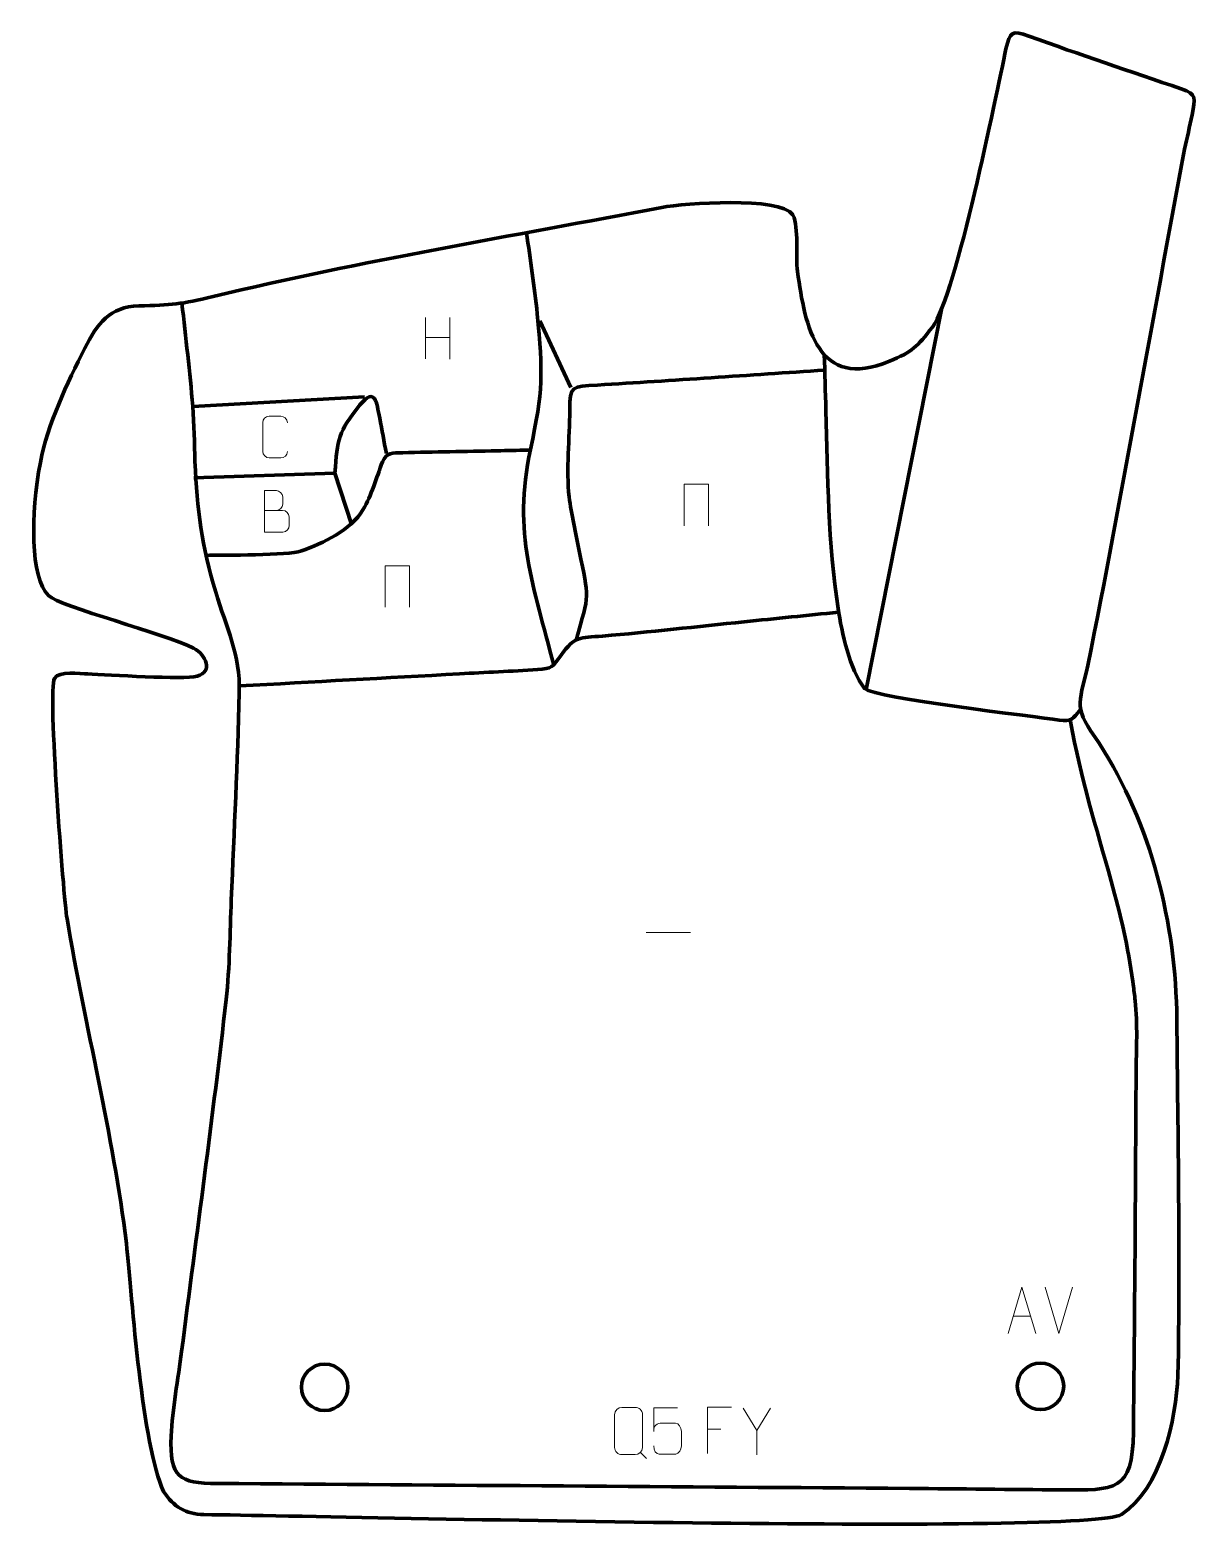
# Model space of a CAD drawing. Header units: millimetres. Extents: x -658 to -30, y -87 to 723.
import ezdxf

# ---------------------------------------------------------------- set-up
doc = ezdxf.new("R2010")
doc.units = ezdxf.units.MM
doc.header["$MEASUREMENT"] = 0
doc.layers.add('layer 2', color=7, linetype='Continuous')
doc.layers.add('layer 3', color=7, linetype='Continuous')

msp = doc.modelspace()

# ---------------------------------------------------------------- linework, layer by layer
at = {"layer": 'layer 2', "color": 142, "lineweight": 200}
for centre in [(-499.9037, -7.4376), (-114.67, -6.9082)]:
    msp.add_ellipse(centre, major_axis=(0, 12.5), ratio=1, dxfattribs=at)
at = {"layer": 'layer 2', "color": 140, "lineweight": 158}
for points, knots in [([(-376.6428, 381.1379), (-387.3488, 423.7591), (-398.9106, 452.1855), (-389.1646, 497.2252), (-389.1646, 497.2252), (-382.2893, 528.9587), (-382.4253, 538.1191), (-385.5307, 570.292), (-385.5307, 570.292), (-386.9472, 584.967), (-389.2264, 599.3195), (-391.2594, 613.9008)], [0, 0, 0, 0, 0.25, 0.25, 0.25, 0.25, 0.5, 0.5, 0.5, 0.5, 1, 1, 1, 1]), ([(-98.4711, 350.8434), (-92.9788, 320.1963), (-84.8994, 294.4955), (-76.5875, 264.8336), (-76.5875, 264.8336), (-71.5599, 246.8922), (-67.581, 229.4012), (-64.9493, 210.939), (-64.9493, 210.939), (-64.9493, 210.939), (-64.756, 209.4197), (-64.756, 209.4197), (-64.756, 209.4197), (-64.3911, 206.4742), (-64.0514, 203.5269), (-63.7157, 200.5779), (-63.7157, 200.5779), (-62.3161, 188.0949), (-63.1119, 174.1381), (-63.2112, 161.4962), (-63.2112, 161.4962), (-63.5592, 97.1069), (-63.9353, 32.7193), (-64.691, -31.6668), (-64.691, -31.6668), (-65.0724, -63.8161), (-74.5462, -62.7771), (-103.489, -62.6396), (-103.489, -62.6396), (-130.6662, -62.5105), (-157.9635, -62.0737), (-185.1673, -61.8774), (-185.1673, -61.8774), (-309.3439, -60.981), (-433.5207, -60.1199), (-557.6971, -59.2075), (-557.6971, -59.2075), (-578.3709, -59.0556), (-583.47, -56.0055), (-582.5357, -33.6598), (-582.5357, -33.6598), (-581.9488, -19.6229), (-578.7178, -2.4824), (-576.8824, 11.8555), (-576.8824, 11.8555), (-568.8052, 74.9509), (-560.0932, 137.9484), (-552.9197, 201.1585), (-552.9197, 201.1585), (-550.9181, 218.9394), (-550.9425, 237.0098), (-550.1793, 254.8847), (-550.1793, 254.8847), (-548.5383, 291.979), (-546.8766, 329.0587), (-545.8495, 366.177), (-545.8495, 366.177), (-545.2867, 387.1695), (-552.8091, 401.0658), (-558.5691, 420.4356), (-558.5691, 420.4356), (-565.8291, 445.3679), (-568.7948, 464.7493), (-569.6991, 490.6951), (-569.6991, 490.6951), (-569.9765, 500.6536), (-570.1973, 510.486), (-570.9085, 520.4327), (-570.9085, 520.4327), (-572.4363, 538.9912), (-574.6972, 557.496), (-576.7242, 576.0056)], [0, 0, 0, 0, 0.05263158, 0.05263158, 0.05263158, 0.05263158, 0.10526316, 0.10526316, 0.10526316, 0.10526316, 0.15789474, 0.15789474, 0.15789474, 0.15789474, 0.21052632, 0.21052632, 0.21052632, 0.21052632, 0.26315789, 0.26315789, 0.26315789, 0.26315789, 0.31578947, 0.31578947, 0.31578947, 0.31578947, 0.36842105, 0.36842105, 0.36842105, 0.36842105, 0.42105263, 0.42105263, 0.42105263, 0.42105263, 0.47368421, 0.47368421, 0.47368421, 0.47368421, 0.52631579, 0.52631579, 0.52631579, 0.52631579, 0.57894737, 0.57894737, 0.57894737, 0.57894737, 0.63157895, 0.63157895, 0.63157895, 0.63157895, 0.68421053, 0.68421053, 0.68421053, 0.68421053, 0.73684211, 0.73684211, 0.73684211, 0.73684211, 0.78947368, 0.78947368, 0.78947368, 0.78947368, 0.84210526, 0.84210526, 0.84210526, 0.84210526, 0.89473684, 0.89473684, 0.89473684, 0.89473684, 1, 1, 1, 1]), ([(-231.0319, 548.2445), (-230.7425, 538.2213), (-230.4531, 528.198), (-230.1637, 518.1748), (-230.1637, 518.1748), (-229.1882, 483.1027), (-228.9567, 446.2625), (-223.5892, 411.5763), (-223.5892, 411.5763), (-221.5821, 398.6059), (-217.5172, 379.0401), (-209.3872, 368.6072), (-209.3872, 368.6072), (-203.1909, 363.2732), (-118.01, 353.6015), (-104.6943, 351.5767), (-104.6943, 351.5767), (-97.9258, 350.5464), (-97.3881, 352.0211), (-93.0522, 357.3543)], [0, 0, 0, 0, 0.16666667, 0.16666667, 0.16666667, 0.16666667, 0.33333333, 0.33333333, 0.33333333, 0.33333333, 0.5, 0.5, 0.5, 0.5, 0.66666667, 0.66666667, 0.66666667, 0.66666667, 1, 1, 1, 1]), ([(-364.6131, 394.6836), (-357.1588, 420.2186), (-357.6497, 416.6099), (-362.9096, 442.7118), (-362.9096, 442.7118), (-364.7408, 451.8436), (-367.0807, 462.5614), (-368.3671, 471.6621), (-368.3671, 471.6621), (-369.9455, 486.2018), (-368.0513, 503.4013), (-367.982, 518.4017), (-367.982, 518.4017), (-367.9192, 531.9986), (-366.9119, 530.9889), (-353.1133, 531.8558), (-353.1133, 531.8558), (-312.308, 534.4196), (-271.5831, 537.1646), (-230.7919, 539.9331)], [0, 0, 0, 0, 0.16666667, 0.16666667, 0.16666667, 0.16666667, 0.33333333, 0.33333333, 0.33333333, 0.33333333, 0.5, 0.5, 0.5, 0.5, 0.66666667, 0.66666667, 0.66666667, 0.66666667, 1, 1, 1, 1]), ([(-494.3483, 484.5565), (-493.1494, 502.8528), (-492.6842, 506.6589), (-480.893, 521.158), (-480.893, 521.158), (-472.639, 531.1859), (-472.0829, 522.8578), (-470.2906, 514.0209), (-470.2906, 514.0209), (-469.018, 507.7461), (-467.9834, 501.4366), (-466.6993, 495.1398)], [0, 0, 0, 0, 0.25, 0.25, 0.25, 0.25, 0.5, 0.5, 0.5, 0.5, 1, 1, 1, 1]), ([(-564.0662, 440.2388), (-554.0454, 440.4443), (-519.6603, 440.1268), (-512.451, 442.5909), (-512.451, 442.5909), (-500.9684, 446.6663), (-485.7185, 453.8985), (-479.3418, 464.7053), (-479.3418, 464.7053), (-474.5896, 472.7589), (-472.1231, 481.8753), (-468.8032, 490.548), (-468.8032, 490.548), (-466.7797, 495.8342), (-463.3116, 495.297), (-457.9246, 495.445), (-457.9246, 495.445), (-441.045, 495.9088), (-424.0505, 496.1309), (-407.151, 496.5195), (-407.151, 496.5195), (-401.6924, 496.646), (-396.2338, 496.7724), (-390.7752, 496.8989), (-390.7752, 496.8989), (-390.7752, 496.8989), (-389.2865, 496.9334), (-389.2865, 496.9334)], [0, 0, 0, 0, 0.125, 0.125, 0.125, 0.125, 0.25, 0.25, 0.25, 0.25, 0.375, 0.375, 0.375, 0.375, 0.5, 0.5, 0.5, 0.5, 0.625, 0.625, 0.625, 0.625, 0.75, 0.75, 0.75, 0.75, 1, 1, 1, 1]), ([(-570.2838, 482.0429), (-570.2838, 482.0429), (-494.3483, 484.5565), (-494.3483, 484.5565), (-494.3483, 484.5565), (-494.3483, 484.5565), (-485.429, 457.0038), (-485.429, 457.0038)], [0, 0, 0, 0, 0.33333333, 0.33333333, 0.33333333, 0.33333333, 1, 1, 1, 1]), ([(-545.8349, 369.9594), (-506.3423, 372.1368), (-466.8498, 374.3141), (-427.3572, 376.4915), (-427.3572, 376.4915), (-413.376, 377.2623), (-399.2907, 377.904), (-385.3309, 378.7464), (-385.3309, 378.7464), (-377.7157, 379.2059), (-377.1639, 380.2209), (-372.7108, 386.4888), (-372.7108, 386.4888), (-365.2575, 396.9797), (-362.8353, 395.7857), (-350.3477, 396.8188), (-350.3477, 396.8188), (-325.1696, 398.9016), (-299.3113, 401.9408), (-274.0967, 404.5002), (-274.0967, 404.5002), (-257.1593, 406.2194), (-240.222, 407.9386), (-223.2846, 409.6578)], [0, 0, 0, 0, 0.14285714, 0.14285714, 0.14285714, 0.14285714, 0.28571429, 0.28571429, 0.28571429, 0.28571429, 0.42857143, 0.42857143, 0.42857143, 0.42857143, 0.57142857, 0.57142857, 0.57142857, 0.57142857, 0.71428571, 0.71428571, 0.71428571, 0.71428571, 1, 1, 1, 1])]:
    msp.add_open_spline(points, degree=3, knots=knots, dxfattribs=at)
at = {"layer": 'layer 2', "color": 250, "lineweight": 9}
for points in [[(-445.7014, 568.1803), (-445.7014, 568.1803), (-445.7014, 545.9876), (-445.7014, 545.9876)], [(-432.5857, 568.1803), (-432.5857, 568.1803), (-432.5857, 545.83), (-432.5857, 545.83)], [(-445.6839, 557.5379), (-445.6839, 557.5379), (-432.5857, 557.5379), (-432.5857, 557.5379)], [(-326.9463, 237.2156), (-326.9463, 237.2156), (-302.9683, 237.2156), (-302.9683, 237.2156)], [(-104.787, 21.5314), (-104.787, 21.5314), (-112.1088, 46.485), (-112.1088, 46.485)], [(-97.4651, 46.485), (-97.4651, 46.485), (-104.7869, 21.5314), (-104.7869, 21.5314)], [(-129.4239, 30.7881), (-129.4239, 30.7881), (-119.9282, 30.7881), (-119.9282, 30.7881)], [(-267.3536, -30.6726), (-267.3536, -30.6726), (-274.6745, -18.7739), (-274.6745, -18.7739)], [(-293.7906, -30.0755), (-293.7906, -30.0755), (-286.6225, -30.0755), (-286.6225, -30.0755)], [(-329.9924, -42.5742), (-329.9924, -42.5742), (-326.7822, -45.7811), (-326.7822, -45.7811)]]:
    msp.add_open_spline(points, degree=3, dxfattribs=at)
at = {"layer": 'layer 2', "color": 140, "lineweight": 158}
for points in [[(-208.4647, 368.0375), (-208.4647, 368.0375), (-167.7227, 573.4389), (-167.7227, 573.4389)], [(-367.4147, 530.6603), (-367.4147, 530.6603), (-384.1496, 566.3791), (-384.1496, 566.3791)], [(-570.9085, 520.4327), (-570.9085, 520.4327), (-478.4733, 525.567), (-478.4733, 525.567)]]:
    msp.add_open_spline(points, degree=3, dxfattribs=at)
at = {"layer": 'layer 2', "color": 250, "lineweight": 9}
for points, knots in [([(-519.9755, 496.16), (-520.1007, 494.079), (-521.6029, 492.7538), (-523.5266, 492.7441), (-523.5266, 492.7441), (-525.6152, 492.7444), (-527.7038, 492.7444), (-529.7921, 492.7441), (-529.7921, 492.7441), (-531.5163, 492.6497), (-533.2827, 494.3376), (-533.2727, 496.1444), (-533.2727, 496.1444), (-533.2723, 501.3126), (-533.2723, 506.4803), (-533.2727, 511.6477), (-533.2727, 511.6477), (-533.2689, 513.5628), (-531.7044, 515.1027), (-529.7765, 515.0906), (-529.7765, 515.0906), (-527.6935, 515.0906), (-525.61, 515.0906), (-523.5266, 515.0906), (-523.5266, 515.0906), (-521.7831, 515.1224), (-519.9994, 513.7865), (-519.9755, 511.6031)], [0, 0, 0, 0, 0.125, 0.125, 0.125, 0.125, 0.25, 0.25, 0.25, 0.25, 0.375, 0.375, 0.375, 0.375, 0.5, 0.5, 0.5, 0.5, 0.625, 0.625, 0.625, 0.625, 0.75, 0.75, 0.75, 0.75, 1, 1, 1, 1]), ([(-306.4519, 456.1332), (-306.4519, 456.1332), (-306.4519, 478.4835), (-306.4519, 478.4835), (-306.4519, 478.4835), (-306.4519, 478.4835), (-293.3336, 478.4835), (-293.3336, 478.4835), (-293.3336, 478.4835), (-293.3336, 478.4835), (-293.3336, 456.1332), (-293.3336, 456.1332)], [0, 0, 0, 0, 0.25, 0.25, 0.25, 0.25, 0.5, 0.5, 0.5, 0.5, 1, 1, 1, 1]), ([(-532.2973, 464.4047), (-529.0383, 464.4051), (-525.7789, 464.4051), (-522.5192, 464.4047), (-522.5192, 464.4047), (-520.7499, 464.3892), (-519.027, 462.8342), (-519.027, 460.9984), (-519.027, 460.9984), (-519.0273, 459.9876), (-519.0273, 457.2563), (-519.027, 456.2452), (-519.027, 456.2452), (-519.0111, 454.5811), (-520.3924, 452.7773), (-522.4718, 452.7925), (-522.4718, 452.7925), (-525.7318, 452.7928), (-528.9915, 452.7928), (-532.2508, 452.7925), (-532.2508, 452.7925), (-532.2508, 460.2429), (-532.2508, 467.693), (-532.2508, 475.1428), (-532.2508, 475.1428), (-530.1247, 475.1428), (-527.9983, 475.1428), (-525.8718, 475.1428), (-525.8718, 475.1428), (-524.3663, 475.1586), (-522.4883, 473.4474), (-522.4724, 471.6897), (-522.4724, 471.6897), (-522.4728, 469.8391), (-522.4728, 469.7084), (-522.4724, 467.8575), (-522.4724, 467.8575), (-522.457, 466.0069), (-524.1179, 464.3892), (-525.9183, 464.4047)], [0, 0, 0, 0, 0.09090909, 0.09090909, 0.09090909, 0.09090909, 0.18181818, 0.18181818, 0.18181818, 0.18181818, 0.27272727, 0.27272727, 0.27272727, 0.27272727, 0.36363636, 0.36363636, 0.36363636, 0.36363636, 0.45454545, 0.45454545, 0.45454545, 0.45454545, 0.54545455, 0.54545455, 0.54545455, 0.54545455, 0.63636364, 0.63636364, 0.63636364, 0.63636364, 0.72727273, 0.72727273, 0.72727273, 0.72727273, 0.81818182, 0.81818182, 0.81818182, 0.81818182, 1, 1, 1, 1]), ([(-467.3574, 412.3072), (-467.3574, 412.3072), (-467.3574, 434.6575), (-467.3574, 434.6575), (-467.3574, 434.6575), (-467.3574, 434.6575), (-454.2391, 434.6575), (-454.2391, 434.6575), (-454.2391, 434.6575), (-454.2391, 434.6575), (-454.2391, 412.3072), (-454.2391, 412.3072)], [0, 0, 0, 0, 0.25, 0.25, 0.25, 0.25, 0.5, 0.5, 0.5, 0.5, 1, 1, 1, 1]), ([(-132.1465, 21.5387), (-132.1465, 21.5387), (-124.7755, 46.4922), (-124.7755, 46.4922), (-124.7755, 46.4922), (-124.7755, 46.4922), (-117.2056, 21.5387), (-117.2056, 21.5387)], [0, 0, 0, 0, 0.33333333, 0.33333333, 0.33333333, 0.33333333, 1, 1, 1, 1]), ([(-339.9225, -18.2728), (-337.5547, -18.2728), (-335.1867, -18.2728), (-332.8187, -18.2728), (-332.8187, -18.2728), (-330.8369, -18.2366), (-328.8096, -19.7551), (-328.7825, -22.2367), (-328.7825, -22.2367), (-328.7828, -28.0873), (-328.7828, -33.9382), (-328.7825, -39.7896), (-328.7825, -39.7896), (-328.9247, -42.1549), (-330.6322, -43.6612), (-332.8187, -43.6722), (-332.8187, -43.6722), (-335.1927, -43.6717), (-337.5665, -43.6717), (-339.94, -43.6722), (-339.94, -43.6722), (-341.8999, -43.7794), (-343.9077, -41.8609), (-343.8962, -39.8072), (-343.8962, -39.8072), (-343.8959, -33.9332), (-343.8959, -28.0594), (-343.8962, -22.186), (-343.8962, -22.186), (-343.8919, -20.0094), (-342.1137, -18.2591), (-339.9225, -18.2728)], [0, 0, 0, 0, 0.11111111, 0.11111111, 0.11111111, 0.11111111, 0.22222222, 0.22222222, 0.22222222, 0.22222222, 0.33333333, 0.33333333, 0.33333333, 0.33333333, 0.44444444, 0.44444444, 0.44444444, 0.44444444, 0.55555556, 0.55555556, 0.55555556, 0.55555556, 0.66666667, 0.66666667, 0.66666667, 0.66666667, 0.77777778, 0.77777778, 0.77777778, 0.77777778, 1, 1, 1, 1]), ([(-309.9848, -18.5181), (-309.9848, -18.5181), (-322.8365, -18.5181), (-322.8365, -18.5181), (-322.8365, -18.5181), (-322.8362, -22.7487), (-322.8362, -26.9796), (-322.8365, -31.2108), (-322.8365, -31.2108), (-322.8368, -27.9007), (-321.2058, -26.8289), (-318.3938, -26.7684), (-318.3938, -26.7684), (-315.9542, -26.7681), (-313.5147, -26.7681), (-311.0755, -26.7684), (-311.0755, -26.7684), (-309.4257, -26.7616), (-307.9508, -29.1421), (-307.9223, -31.2108), (-307.9223, -31.2108), (-307.9226, -33.7981), (-307.9226, -36.3857), (-307.9223, -38.9734), (-307.9223, -38.9734), (-307.8761, -40.9328), (-309.3755, -43.3691), (-311.0014, -43.4276), (-311.0014, -43.4276), (-312.9579, -43.4273), (-317.8529, -43.4273), (-319.8099, -43.4276), (-319.8099, -43.4276), (-321.6554, -43.4364), (-322.7625, -41.4716), (-322.7833, -38.9205)], [0, 0, 0, 0, 0.1, 0.1, 0.1, 0.1, 0.2, 0.2, 0.2, 0.2, 0.3, 0.3, 0.3, 0.3, 0.4, 0.4, 0.4, 0.4, 0.5, 0.5, 0.5, 0.5, 0.6, 0.6, 0.6, 0.6, 0.7, 0.7, 0.7, 0.7, 0.8, 0.8, 0.8, 0.8, 1, 1, 1, 1]), ([(-280.9166, -18.1958), (-280.9166, -18.1958), (-293.7906, -18.1958), (-293.7906, -18.1958), (-293.7906, -18.1958), (-293.7906, -18.1958), (-293.7906, -43.1494), (-293.7906, -43.1494)], [0, 0, 0, 0, 0.33333333, 0.33333333, 0.33333333, 0.33333333, 1, 1, 1, 1]), ([(-260.0312, -18.7739), (-260.0312, -18.7739), (-267.3536, -30.6726), (-267.3536, -30.6726), (-267.3536, -30.6726), (-267.3536, -30.6726), (-267.3529, -43.7275), (-267.3529, -43.7275)], [0, 0, 0, 0, 0.33333333, 0.33333333, 0.33333333, 0.33333333, 1, 1, 1, 1])]:
    msp.add_open_spline(points, degree=3, knots=knots, dxfattribs=at)
at = {"layer": 'layer 3', "color": 242, "lineweight": 158}
msp.add_open_spline([(-37.1306, 658.8178), (-54.4345, 566.2998), (-70.8239, 473.3177), (-89.0962, 381.0195), (-89.0962, 381.0195), (-94.4082, 358.6896), (-96.9308, 358.6395), (-83.0784, 339.1225), (-83.0784, 339.1225), (-54.9965, 295.6105), (-41.7564, 241.9363), (-41.2829, 190.4971), (-41.2829, 190.4971), (-40.7038, 126.9127), (-39.4511, 62.6062), (-40.6589, -0.9245), (-40.6589, -0.9245), (-41.6541, -24.6595), (-49.779, -62.1681), (-71.0945, -75.9115), (-71.0945, -75.9115), (-88.1194, -86.8885), (-477.6269, -77.1809), (-564.8701, -75.9395), (-564.8701, -75.9395), (-574.9954, -75.5503), (-580.9897, -72.0022), (-586.5754, -63.4856), (-586.5754, -63.4856), (-598.1628, -39.4732), (-603.5933, 40.3321), (-606.6354, 69.9246), (-606.6354, 69.9246), (-613.8976, 129.4278), (-628.6951, 186.0948), (-638.5793, 244.7955), (-638.5793, 244.7955), (-640.3942, 255.5736), (-649.0529, 367.7586), (-645.3864, 374.0325), (-645.3864, 374.0325), (-642.9898, 378.1337), (-631.6197, 376.596), (-627.3234, 376.4163), (-627.3234, 376.4163), (-616.5454, 375.9653), (-575.4105, 373.3317), (-568.5946, 375.2384), (-568.5946, 375.2384), (-559.8901, 377.6734), (-563.4967, 386.5546), (-570.5383, 390.2453), (-570.5383, 390.2453), (-585.9267, 398.3106), (-641.9005, 412.3299), (-648.6209, 418.6911), (-648.6209, 418.6911), (-658.4436, 427.9886), (-658.1173, 462.4563), (-652.932, 490.2685), (-652.932, 490.2685), (-649.1836, 510.374), (-638.287, 533.2101), (-629.045, 551.6893), (-629.045, 551.6893), (-622.3792, 564.7197), (-615.6067, 574.1558), (-599.9175, 574.4948), (-599.9175, 574.4948), (-582.62, 574.8686), (-576.8357, 575.3932), (-559.9713, 579.4658), (-559.9713, 579.4658), (-479.2693, 598.953), (-399.8425, 611.8242), (-318.4352, 627.5202), (-318.4352, 627.5202), (-306.3255, 629.6362), (-255.2144, 633.593), (-247.8865, 623.465), (-247.8865, 623.465), (-244.5365, 616.1796), (-246.6013, 601.7468), (-245.4342, 592.9273), (-245.4342, 592.9273), (-241.2819, 563.3068), (-234.7455, 528.5649), (-195.9468, 544.6625), (-195.9468, 544.6625), (-183.5631, 549.8005), (-181.0949, 552.5148), (-172.861, 563.1184), (-172.861, 563.1184), (-159.6435, 581.5228), (-138.8529, 686.7383), (-133.2292, 712.7663), (-133.2292, 712.7663), (-131.2227, 722.0532), (-129.9251, 722.903), (-120.8903, 719.6371), (-120.8903, 719.6371), (-93.6099, 709.8), (-66.3074, 700.623), (-38.8688, 691.2859), (-38.8688, 691.2859), (-30.482, 688.432), (-31.3743, 686.2731), (-33.1044, 677.2356), (-33.1044, 677.2356), (-34.2898, 671.043), (-35.8468, 664.974), (-37.1306, 658.8178)], degree=3, knots=[0, 0, 0, 0, 0.03448276, 0.03448276, 0.03448276, 0.03448276, 0.06896552, 0.06896552, 0.06896552, 0.06896552, 0.10344828, 0.10344828, 0.10344828, 0.10344828, 0.13793103, 0.13793103, 0.13793103, 0.13793103, 0.17241379, 0.17241379, 0.17241379, 0.17241379, 0.20689655, 0.20689655, 0.20689655, 0.20689655, 0.24137931, 0.24137931, 0.24137931, 0.24137931, 0.27586207, 0.27586207, 0.27586207, 0.27586207, 0.31034483, 0.31034483, 0.31034483, 0.31034483, 0.34482759, 0.34482759, 0.34482759, 0.34482759, 0.37931034, 0.37931034, 0.37931034, 0.37931034, 0.4137931, 0.4137931, 0.4137931, 0.4137931, 0.44827586, 0.44827586, 0.44827586, 0.44827586, 0.48275862, 0.48275862, 0.48275862, 0.48275862, 0.51724138, 0.51724138, 0.51724138, 0.51724138, 0.55172414, 0.55172414, 0.55172414, 0.55172414, 0.5862069, 0.5862069, 0.5862069, 0.5862069, 0.62068966, 0.62068966, 0.62068966, 0.62068966, 0.65517241, 0.65517241, 0.65517241, 0.65517241, 0.68965517, 0.68965517, 0.68965517, 0.68965517, 0.72413793, 0.72413793, 0.72413793, 0.72413793, 0.75862069, 0.75862069, 0.75862069, 0.75862069, 0.79310345, 0.79310345, 0.79310345, 0.79310345, 0.82758621, 0.82758621, 0.82758621, 0.82758621, 0.86206897, 0.86206897, 0.86206897, 0.86206897, 0.89655172, 0.89655172, 0.89655172, 0.89655172, 0.93103448, 0.93103448, 0.93103448, 0.93103448, 1, 1, 1, 1], dxfattribs=at)

doc.saveas('drawing.dxf')
